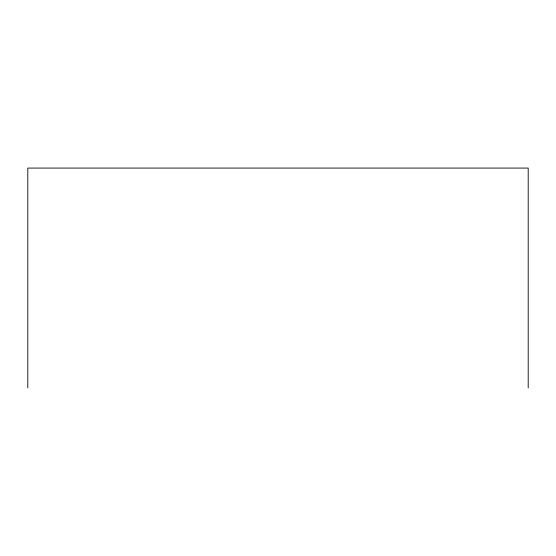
<?xml version="1.0" encoding="UTF-8"?>
<svg xmlns="http://www.w3.org/2000/svg" width="556" height="556" viewBox="0 0 556 556"><rect width="100%" height="100%" fill="white"/><g stroke="black" fill="none" stroke-linecap="round" stroke-linejoin="round"><path stroke-width="0.83" d="M528.2 387.921L528.2 168.079L27.8 168.079L27.8 387.921"/></g></svg>
